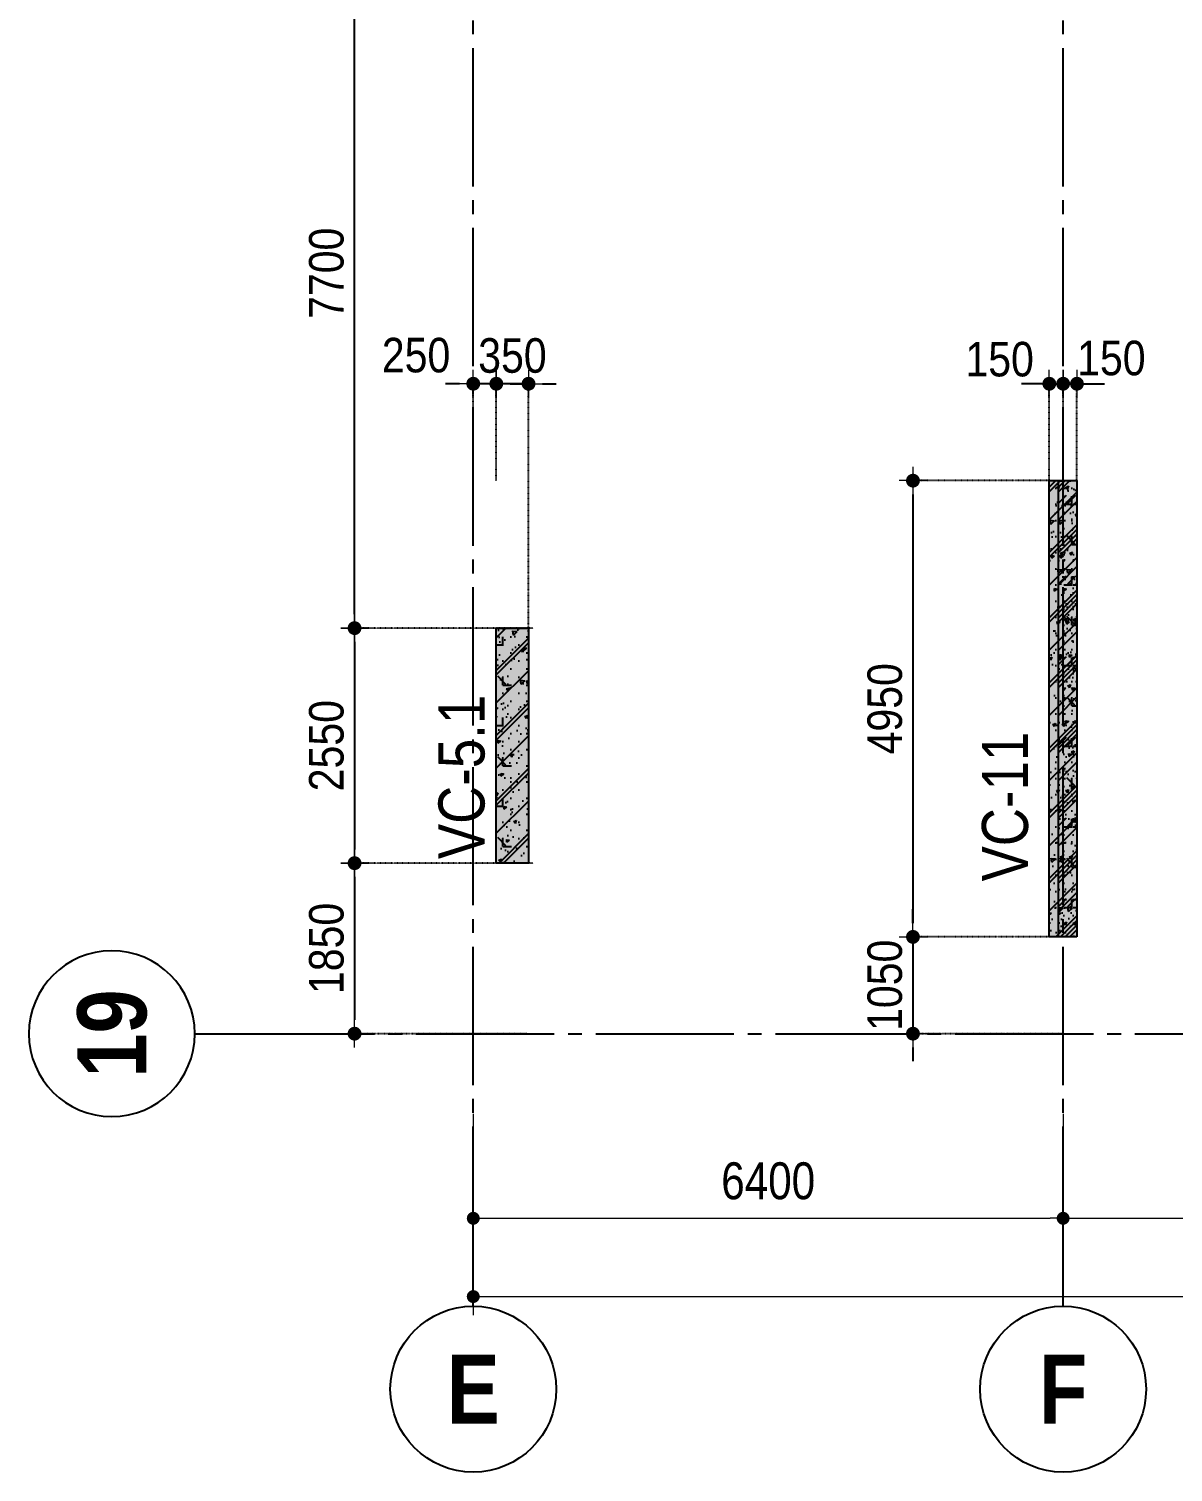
# Model space of a CAD drawing. Header units: millimetres. Extents: x -3973692 to -2843767, y 592734 to 838475.
# Drawn here: x -3115167 to -3102752, y 605224 to 620883 of the extents above; entities that cross this region are included whole.
import ezdxf
from ezdxf.enums import TextEntityAlignment as Align

# ---------------------------------------------------------------- set-up
doc = ezdxf.new("R2010")
doc.units = ezdxf.units.MM
doc.header["$MEASUREMENT"] = 0
doc.header["$PDMODE"] = 3
doc.header["$PDSIZE"] = -20
for name, pattern in [('CHG_XX_Luoi truc-Block C$0$MB_Luoi truc-150-TWC$0$Center101', [13, 10, -1, 1, -1]), ('DIVIDE2', [15.87499999999999, 6.349999999999998, -3.174999999999998, 0, -3.174999999999998, 0, -3.174999999999998]), ('HIDDEN5', [2.8375, 1.25, -1.5875])]:
    doc.linetypes.add(name, pattern=pattern)
doc.layers.get('0').update_dxf_attribs({"lineweight": 9})
doc.layers.get('Defpoints').update_dxf_attribs({"color": 10, "lineweight": 0})
for name, color, linetype, lineweight in [("'S_General_Dim_1", 1, 'Continuous', 18), ("'S_General_Divide_3 Intermediate", 3, 'DIVIDE2', 40), ('CHG_XX_Cot_Block C-T4-7$0$Dim 200', 1, 'Continuous', 5), ('CHG_XX_Luoi truc-Block C$0$Dim 200', 1, 'Continuous', 5), ('TEXT', 7, 'Continuous', 15)]:
    doc.layers.add(name, color=color, linetype=linetype, lineweight=lineweight)
for name, color, linetype in [('CHG_XX_Cot_Block C-T4-7$0$mb_cot tang 9-13 twc$0$Concrete Hatch', 218, 'Continuous'), ('CHG_XX_Cot_Block C-T4-7$0$mb_cot tang 9-13 twc$0$Concrete Line', 6, 'Continuous'), ('CHG_XX_Cot_Block C-T4-7$0$mb_cot tang 9-13 twc$0$Concrete Solid', 216, 'Continuous'), ('CHG_XX_Luoi truc-Block C$0$MB_Luoi truc-150-TWC$0$Grid', 34, 'Continuous'), ('CHG_XX_Luoi truc-Block C$0$MB_Luoi truc-150-TWC$0$Grid Line', 251, 'CHG_XX_Luoi truc-Block C$0$MB_Luoi truc-150-TWC$0$Center101')]:
    doc.layers.add(name, color=color, linetype=linetype)
doc.styles.add('arial', font='arial.ttf', dxfattribs={"width": 0.85})
doc.styles.add('CHG_XX_Luoi truc-Block C$0$MB_Luoi truc-150-TWC$0$Grid A-F$0$VNI-HelveCB', font='')
doc.styles.add('CHG_XX_Luoi truc-Block C$0$Star-HelCon', font='')
doc.styles.add('TTP-HelCon', font='')
doc.styles.get('CHG_XX_Luoi truc-Block C$0$MB_Luoi truc-150-TWC$0$Grid A-F$0$VNI-HelveCB').set_extended_font_data('VNI-Helve-Condense', bold=True)
doc.styles.get('CHG_XX_Luoi truc-Block C$0$Star-HelCon').set_extended_font_data('VNI-Helve-Condense')
doc.styles.get('TTP-HelCon').set_extended_font_data('VNI-Helve-Condense')
doc.dimstyles.new('150', dxfattribs={"dimscale": 150, "dimtxt": 2.5, "dimasz": 1, "dimexe": 0, "dimexo": 0, "dimgap": 0.75, "dimtad": 1, "dimdec": 0, "dimzin": 9, "dimdsep": 46, "dimtxsty": 'arial', "dimblk1": 'DIMDOT', "dimblk2": 'DIMDOT', "dimsah": 1, "dimcen": 2, "dimdle": 3, "dimclre": 8, "dimclrt": 2, "dimadec": 0, "dimazin": 0, "dimtfac": 1, "dimtdec": 0, "dimtix": 1, "dimtmove": 2, "dimatfit": 3, "dimldrblk": 'DIMPIJL', "dimfxl": 1, "dimtvp": 1.8, "dimtolj": 1, "dimtzin": 0, "dimarcsym": 0})
doc.dimstyles.new('CHG_XX_Luoi truc-Block C$0$Dim 200', dxfattribs={"dimscale": 200, "dimtxt": 2, "dimasz": 0.7, "dimexe": 1, "dimexo": 1, "dimgap": 1, "dimtad": 1, "dimdec": 0, "dimzin": 12, "dimdsep": 46, "dimtxsty": 'CHG_XX_Luoi truc-Block C$0$Star-HelCon', "dimblk": 'CHG_XX_Luoi truc-Block C$0$_Dot', "dimcen": 1, "dimclrd": 256, "dimclre": 256, "dimclrt": 3, "dimadec": 0, "dimazin": 0, "dimtfac": 1, "dimtdec": 0, "dimtix": 1, "dimtmove": 2, "dimatfit": 3, "dimldrblk": 'CHG_XX_Luoi truc-Block C$0$HTT Arrow 30', "dimfxl": 1, "dimtolj": 1, "dimtzin": 0, "dimarcsym": 0})

# ---------------------------------------------------------------- blocks, each defined once
blk = doc.blocks.new('*U3139')
at = {"layer": 'CHG_XX_Cot_Block C-T4-7$0$mb_cot tang 9-13 twc$0$Concrete Hatch'}
h = blk.add_hatch(dxfattribs=at)
h.set_pattern_fill('CONCRETE', color=256, scale=50, style=0, pattern_type=2)
h.set_pattern_definition([(45, (3400, 50.00000000002922), (-176.7766952966369, 176.7766952966369), []), (45, (3400, 100.0000000000292), (-353.5533905932737, 353.5533905932738), []), (49.99999999999999, (3400, 50.00000000002922), (358.6300913003767, -31.37606749129755), [37.5, -412.5]), (355, (3400, 50.00000000002922), (-69.3756668065, 376.0960668500059), [30, -330]), (100.4514, (3429.88584, 47.38533000002923), (289.2546908570108, 344.7197710304768), [31.870095, -350.571056]), (46.18420000000001, (3400, 150.0000000000292), (533.6205243128222, -82.75950716450905), [56.25, -618.75]), (96.6356, (3444.4683725, 143.1033465000292), (467.3313527743517, 487.0589354502209), [47.805144, -525.8565]), (351.1842, (3400, 150.0000000000292), (467.3309725668136, 487.0593004626623), [45, -495]), (21, (3450, 125.0000000000292), (298.4535260592309, -201.3094453326694), [37.5, -412.5]), (326.0000000000001, (3450, 125.0000000000292), (121.6576659607909, 362.5750225234265), [30, -330]), (71.4514, (3474.8711165, 108.2241970000292), (420.111314290745, 161.2652483549762), [31.870095, -350.571056]), (37.50000000000001, (3400, 50.00000000002922), (6.079927658645334, 166.4469269156558), [0, -326, 0, -335, 0, -331.25]), (7.499999999999999, (3400, 50.00000000002922), (131.5347687210743, 197.2058559411801), [0, -191, 0, -318.5, 0, -126.25]), (327.5, (3288.5, 50.00000000002922), (266.9112180862045, -11.2774358671899), [0, -125, 0, -390, 0, -517.5]), (317.5, (3238.5, 50.00000000002922), (291.5930846711931, 50.05249116615882), [0, -162.5, 0, -259, 0, -367.5]), (0, (3575, 225.0000000000292), (0, 875), [87.5, -787.5]), (0, (3837.5, 400.0000000000292), (0, 875), [87.5, -787.5]), (0, (3662.5, 750.0000000000292), (0, 875), [87.5, -350, 87.5, -350]), (90, (3575, 225.0000000000292), (-875, 5.35782974626967e-14), [87.5, -787.5]), (90, (3662.5, 750.0000000000292), (-875, 5.35782974626967e-14), [87.5, -787.5]), (90, (3925, 400.0000000000292), (-875, 5.35782974626967e-14), [87.5, -787.5]), (90, (4100, 662.5000000000292), (-875, 5.35782974626967e-14), [87.5, -787.5]), (135, (3662.5, 225.0000000000292), (-875.016357447105, 8.881784197001252e-14), [123.76, -1113.7]), (135, (3750, 750.0000000000292), (-875.016357447105, 8.881784197001252e-14), [123.76, -1113.7]), (45, (3837.5, 400.0000000000292), (8.881784197001252e-14, 875.016357447105), [123.76, -247.485, 123.76, -742.455]), (0, (3225, 50.00000000002922), (87.5, 87.5), [-175, 0])])
h.paths.add_polyline_path([(-750, 150.0000000000291), (-750, -49.99999999999989), (4200, -50), (4200, 150.0000000000291)])
at = {"layer": 'CHG_XX_Cot_Block C-T4-7$0$mb_cot tang 9-13 twc$0$Concrete Solid'}
blk.add_hatch(color=256, dxfattribs=at).paths.add_polyline_path([(-750, 150.0000000000291), (-750, -49.99999999999989), (4200, -50), (4200, 150.0000000000291)])
at = {"layer": 'CHG_XX_Cot_Block C-T4-7$0$mb_cot tang 9-13 twc$0$Concrete Line'}
blk.add_lwpolyline([(-750, 150.0000000000291), (-750, -49.99999999999989), (4200, -50), (4200, 150.0000000000291)], close=True, dxfattribs=at)
blk = doc.blocks.new('*U3128')
at = {"layer": 'CHG_XX_Cot_Block C-T4-7$0$mb_cot tang 9-13 twc$0$Concrete Hatch'}
h = blk.add_hatch(dxfattribs=at)
h.set_pattern_fill('CONCRETE', color=256, scale=50, style=0, pattern_type=2)
h.set_pattern_definition([(45, (1000, -99.99999999999989), (-176.7766952966369, 176.7766952966369), []), (45, (1000, -49.99999999999989), (-353.5533905932737, 353.5533905932738), []), (49.99999999999999, (1000, -99.99999999999989), (358.6300913003767, -31.37606749129755), [37.5, -412.5]), (355, (1000, -99.99999999999989), (-69.3756668065, 376.0960668500059), [30, -330]), (100.4514, (1029.88584, -102.6146699999999), (289.2546908570108, 344.7197710304768), [31.870095, -350.571056]), (46.18420000000001, (1000, 1.13686837721616e-13), (533.6205243128222, -82.75950716450905), [56.25, -618.75]), (96.6356, (1044.4683725, -6.8966534999999), (467.3313527743517, 487.0589354502209), [47.805144, -525.8565]), (351.1842, (1000, 1.13686837721616e-13), (467.3309725668136, 487.0593004626623), [45, -495]), (21, (1050, -24.99999999999989), (298.4535260592309, -201.3094453326694), [37.5, -412.5]), (326.0000000000001, (1050, -24.99999999999989), (121.6576659607909, 362.5750225234265), [30, -330]), (71.4514, (1074.8711165, -41.77580299999988), (420.111314290745, 161.2652483549762), [31.870095, -350.571056]), (37.50000000000001, (1000, -99.99999999999989), (6.079927658645334, 166.4469269156558), [0, -326, 0, -335, 0, -331.25]), (7.499999999999999, (1000, -99.99999999999989), (131.5347687210743, 197.2058559411801), [0, -191, 0, -318.5, 0, -126.25]), (327.5, (888.5, -99.99999999999989), (266.9112180862045, -11.2774358671899), [0, -125, 0, -390, 0, -517.5]), (317.5, (838.5, -99.99999999999989), (291.5930846711931, 50.05249116615882), [0, -162.5, 0, -259, 0, -367.5]), (0, (1175, 75.00000000000011), (0, 875), [87.5, -787.5]), (0, (1437.5, 250.0000000000001), (0, 875), [87.5, -787.5]), (0, (1262.5, 600.0000000000001), (0, 875), [87.5, -350, 87.5, -350]), (90, (1175, 75.00000000000011), (-875, 5.35782974626967e-14), [87.5, -787.5]), (90, (1262.5, 600.0000000000001), (-875, 5.35782974626967e-14), [87.5, -787.5]), (90, (1525, 250.0000000000001), (-875, 5.35782974626967e-14), [87.5, -787.5]), (90, (1700, 512.5000000000001), (-875, 5.35782974626967e-14), [87.5, -787.5]), (135, (1262.5, 75.00000000000011), (-875.016357447105, 8.881784197001252e-14), [123.76, -1113.7]), (135, (1350, 600.0000000000001), (-875.016357447105, 8.881784197001252e-14), [123.76, -1113.7]), (45, (1437.5, 250.0000000000001), (8.881784197001252e-14, 875.016357447105), [123.76, -247.485, 123.76, -742.455]), (0, (825, -99.99999999999989), (87.5, 87.5), [-175, 0])])
h.paths.add_polyline_path([(-750, 150), (-750, -199.9999999999999), (1800, -200), (1800, 150)])
at = {"layer": 'CHG_XX_Cot_Block C-T4-7$0$mb_cot tang 9-13 twc$0$Concrete Solid'}
blk.add_hatch(color=256, dxfattribs=at).paths.add_polyline_path([(-750, 150), (-750, -199.9999999999999), (1800, -200), (1800, 150)])
at = {"layer": 'CHG_XX_Cot_Block C-T4-7$0$mb_cot tang 9-13 twc$0$Concrete Line'}
blk.add_lwpolyline([(-750, 150), (-750, -199.9999999999999), (1800, -200), (1800, 150)], close=True, dxfattribs=at)
blk = doc.blocks.new('*U3146')
at = {"layer": 'CHG_XX_Cot_Block C-T4-7$0$mb_cot tang 9-13 twc$0$Concrete Hatch'}
h = blk.add_hatch(dxfattribs=at)
h.set_pattern_fill('CONCRETE', color=256, scale=50, style=0, pattern_type=2)
h.set_pattern_definition([(45, (3400, -49.99999999997075), (-176.7766952966369, 176.7766952966369), []), (45, (3400, 2.924593900388572e-11), (-353.5533905932737, 353.5533905932738), []), (49.99999999999999, (3400, -49.99999999997075), (358.6300913003767, -31.37606749129755), [37.5, -412.5]), (355, (3400, -49.99999999997075), (-69.3756668065, 376.0960668500059), [30, -330]), (100.4514, (3429.88584, -52.61466999997074), (289.2546908570108, 344.7197710304768), [31.870095, -350.571056]), (46.18420000000001, (3400, 50.00000000002925), (533.6205243128222, -82.75950716450905), [56.25, -618.75]), (96.6356, (3444.4683725, 43.10334650002923), (467.3313527743517, 487.0589354502209), [47.805144, -525.8565]), (351.1842, (3400, 50.00000000002925), (467.3309725668136, 487.0593004626623), [45, -495]), (21, (3450, 25.00000000002925), (298.4535260592309, -201.3094453326694), [37.5, -412.5]), (326.0000000000001, (3450, 25.00000000002925), (121.6576659607909, 362.5750225234265), [30, -330]), (71.4514, (3474.8711165, 8.22419700002925), (420.111314290745, 161.2652483549762), [31.870095, -350.571056]), (37.50000000000001, (3400, -49.99999999997075), (6.079927658645334, 166.4469269156558), [0, -326, 0, -335, 0, -331.25]), (7.499999999999999, (3400, -49.99999999997075), (131.5347687210743, 197.2058559411801), [0, -191, 0, -318.5, 0, -126.25]), (327.5, (3288.5, -49.99999999997075), (266.9112180862045, -11.2774358671899), [0, -125, 0, -390, 0, -517.5]), (317.5, (3238.5, -49.99999999997075), (291.5930846711931, 50.05249116615882), [0, -162.5, 0, -259, 0, -367.5]), (0, (3575, 125.0000000000292), (0, 875), [87.5, -787.5]), (0, (3837.5, 300.0000000000292), (0, 875), [87.5, -787.5]), (0, (3662.5, 650.0000000000292), (0, 875), [87.5, -350, 87.5, -350]), (90, (3575, 125.0000000000292), (-875, 5.35782974626967e-14), [87.5, -787.5]), (90, (3662.5, 650.0000000000292), (-875, 5.35782974626967e-14), [87.5, -787.5]), (90, (3925, 300.0000000000292), (-875, 5.35782974626967e-14), [87.5, -787.5]), (90, (4100, 562.5000000000292), (-875, 5.35782974626967e-14), [87.5, -787.5]), (135, (3662.5, 125.0000000000292), (-875.016357447105, 8.881784197001252e-14), [123.76, -1113.7]), (135, (3750, 650.0000000000292), (-875.016357447105, 8.881784197001252e-14), [123.76, -1113.7]), (45, (3837.5, 300.0000000000292), (8.881784197001252e-14, 875.016357447105), [123.76, -247.485, 123.76, -742.455]), (0, (3225, -49.99999999997075), (87.5, 87.5), [-175, 0])])
h.paths.add_polyline_path([(-750, 150.0000000000291), (-750, -149.9999999999999), (4200, -150), (4200, 150.0000000000291)])
at = {"layer": 'CHG_XX_Cot_Block C-T4-7$0$mb_cot tang 9-13 twc$0$Concrete Solid'}
blk.add_hatch(color=256, dxfattribs=at).paths.add_polyline_path([(-750, 150.0000000000291), (-750, -149.9999999999999), (4200, -150), (4200, 150.0000000000291)])
at = {"layer": 'CHG_XX_Cot_Block C-T4-7$0$mb_cot tang 9-13 twc$0$Concrete Line'}
blk.add_lwpolyline([(-750, 150.0000000000291), (-750, -149.9999999999999), (4200, -150), (4200, 150.0000000000291)], close=True, dxfattribs=at)
blk = doc.blocks.new('CHG_XX_Luoi truc-Block C$0$_Dot')
at = {"color": 0, "linetype": 'ByBlock', "lineweight": -2}
blk.add_line((-0.5, 0), (-1, 0), dxfattribs=at)
at = {"color": 0, "linetype": 'ByBlock', "const_width": 0.5}
blk.add_lwpolyline([(-0.25, 0, 1), (0.25, 0, 1)], format="xyb", close=True, dxfattribs=at)
blk = doc.blocks.new('*D3095')
at = {"layer": 'CHG_XX_Luoi truc-Block C$0$Dim 200', "lineweight": -2, "transparency": 16777216}
for p, q in [((8004543.477890482, 947525.1796285019), (8004543.477890482, 946190.6556150534)), ((8010943.477890482, 947525.1796285019), (8010943.477890482, 946190.6556150534)), ((8004683.477890482, 946390.6556150534), (8010803.477890482, 946390.6556150534))]:
    blk.add_line(p, q, dxfattribs=at)
at = {"layer": 'Defpoints', "color": 0, "transparency": 16777216}
for p in [(8004543.477890482, 947725.1796285019), (8010943.477890482, 947725.1796285019), (8010943.477890482, 946390.6556150534)]:
    blk.add_point(p, dxfattribs=at)
at = {"layer": 'CHG_XX_Luoi truc-Block C$0$Dim 200', "lineweight": -2, "transparency": 16777216, "xscale": 140, "yscale": 140, "zscale": 140, "rotation": 180}
blk.add_blockref('CHG_XX_Luoi truc-Block C$0$_Dot', (8004543.477890482, 946390.6556150534), dxfattribs=at)
at = {"layer": 'CHG_XX_Luoi truc-Block C$0$Dim 200', "lineweight": -2, "transparency": 16777216, "xscale": 140, "yscale": 140, "zscale": 140}
blk.add_blockref('CHG_XX_Luoi truc-Block C$0$_Dot', (8010943.477890482, 946390.6556150534), dxfattribs=at)
at = {"layer": 'CHG_XX_Luoi truc-Block C$0$Dim 200', "color": 3, "transparency": 16777216, "insert": (8007743.477890482, 946794.9222817201), "char_height": 400, "attachment_point": 5, "style": 'CHG_XX_Luoi truc-Block C$0$Star-HelCon'}
blk.add_mtext('\\A1;6400', dxfattribs=at)
blk = doc.blocks.new('CHG_XX_Luoi truc-Block C$0$HTT Arrow 30')
blk.add_hatch(color=256).paths.add_polyline_path([(-2.5, 0.3750000000000002), (-2.5, -0.3749999999999998), (0, 0)])
at = {"color": 0, "linetype": 'ByBlock', "lineweight": -2}
for p, q in [((0, 0), (-2.5, 0.3750000000000002)), ((-2.5, -0.3749999999999998), (-2.5, 0.3750000000000002)), ((0, 0), (-2.5, -0.3749999999999998))]:
    blk.add_line(p, q, dxfattribs=at)
blk = doc.blocks.new('*D3096')
at = {"layer": 'CHG_XX_Luoi truc-Block C$0$Dim 200', "lineweight": -2, "transparency": 16777216}
for p, q in [((8010943.477890482, 947525.1796285019), (8010943.477890482, 946190.6556150534)), ((8021043.477890482, 946864.7699645001), (8021043.477890482, 946190.6556150534)), ((8011083.477890482, 946390.6556150534), (8020903.477890482, 946390.6556150534))]:
    blk.add_line(p, q, dxfattribs=at)
at = {"layer": 'Defpoints', "color": 0, "transparency": 16777216}
for p in [(8010943.477890482, 947725.1796285019), (8021043.477890482, 947064.7699645001), (8021043.477890482, 946390.6556150534)]:
    blk.add_point(p, dxfattribs=at)
at = {"layer": 'CHG_XX_Luoi truc-Block C$0$Dim 200', "lineweight": -2, "transparency": 16777216, "xscale": 140, "yscale": 140, "zscale": 140, "rotation": 180}
blk.add_blockref('CHG_XX_Luoi truc-Block C$0$_Dot', (8010943.477890482, 946390.6556150534), dxfattribs=at)
at = {"layer": 'CHG_XX_Luoi truc-Block C$0$Dim 200', "lineweight": -2, "transparency": 16777216, "xscale": 140, "yscale": 140, "zscale": 140}
blk.add_blockref('CHG_XX_Luoi truc-Block C$0$_Dot', (8021043.477890482, 946390.6556150534), dxfattribs=at)
at = {"layer": 'CHG_XX_Luoi truc-Block C$0$Dim 200', "color": 3, "transparency": 16777216, "insert": (8015993.477890482, 946794.9222817201), "char_height": 400, "attachment_point": 5, "style": 'CHG_XX_Luoi truc-Block C$0$Star-HelCon'}
blk.add_mtext('\\A1;10100', dxfattribs=at)
blk = doc.blocks.new('*D3088')
at = {"layer": 'CHG_XX_Luoi truc-Block C$0$Dim 200', "lineweight": -2, "transparency": 16777216}
for p, q in [((8004543.477890482, 946333.558255064), (8004543.477890482, 945341.5305873553)), ((8065943.477890601, 946333.558255064), (8065943.477890601, 945341.5305873553)), ((8004683.477890482, 945541.5305873553), (8065803.477890601, 945541.5305873553))]:
    blk.add_line(p, q, dxfattribs=at)
at = {"layer": 'Defpoints', "color": 0, "transparency": 16777216}
for p in [(8004543.477890482, 946533.558255064), (8065943.477890601, 946533.558255064), (8065943.477890601, 945541.5305873553)]:
    blk.add_point(p, dxfattribs=at)
at = {"layer": 'CHG_XX_Luoi truc-Block C$0$Dim 200', "lineweight": -2, "transparency": 16777216, "xscale": 140, "yscale": 140, "zscale": 140, "rotation": 180}
blk.add_blockref('CHG_XX_Luoi truc-Block C$0$_Dot', (8004543.477890482, 945541.5305873553), dxfattribs=at)
at = {"layer": 'CHG_XX_Luoi truc-Block C$0$Dim 200', "lineweight": -2, "transparency": 16777216, "xscale": 140, "yscale": 140, "zscale": 140}
blk.add_blockref('CHG_XX_Luoi truc-Block C$0$_Dot', (8065943.477890601, 945541.5305873553), dxfattribs=at)
at = {"layer": 'CHG_XX_Luoi truc-Block C$0$Dim 200', "color": 3, "transparency": 16777216, "insert": (8035243.477890542, 945945.797254022), "char_height": 400, "attachment_point": 5, "style": 'CHG_XX_Luoi truc-Block C$0$Star-HelCon'}
blk.add_mtext('\\A1;61400', dxfattribs=at)
blk = doc.blocks.new('*U3101')
at = {"layer": 'CHG_XX_Luoi truc-Block C$0$MB_Luoi truc-150-TWC$0$Grid', "lineweight": -2}
blk.add_line((0, -3), (0, 0), dxfattribs=at)
blk.add_circle((0, -9), 6, dxfattribs=at)
at = {"layer": 'CHG_XX_Luoi truc-Block C$0$MB_Luoi truc-150-TWC$0$Grid Line'}
blk.add_line((0, 0), (0, 446), dxfattribs=at)
at = {"layer": 'CHG_XX_Luoi truc-Block C$0$MB_Luoi truc-150-TWC$0$Grid', "lineweight": -2, "style": 'CHG_XX_Luoi truc-Block C$0$MB_Luoi truc-150-TWC$0$Grid A-F$0$VNI-HelveCB'}
for tag, p in [('GRIDSUB', (0, 455)), ('GRID', (0, -9))]:
    blk.add_attdef(tag, text='', height=5, dxfattribs=at).set_placement(p, align=Align.MIDDLE)
blk = doc.blocks.new('*U3103')
at = {"layer": 'CHG_XX_Luoi truc-Block C$0$MB_Luoi truc-150-TWC$0$Grid', "lineweight": -2}
blk.add_line((0, -3), (0, 0), dxfattribs=at)
blk.add_circle((0, -9), 6, dxfattribs=at)
at = {"layer": 'CHG_XX_Luoi truc-Block C$0$MB_Luoi truc-150-TWC$0$Grid Line'}
blk.add_line((0, 0), (0, 360), dxfattribs=at)
at = {"layer": 'CHG_XX_Luoi truc-Block C$0$MB_Luoi truc-150-TWC$0$Grid', "lineweight": -2, "style": 'CHG_XX_Luoi truc-Block C$0$MB_Luoi truc-150-TWC$0$Grid A-F$0$VNI-HelveCB'}
for tag, p in [('GRIDSUB', (0, 369)), ('GRID', (0, -9))]:
    blk.add_attdef(tag, text='', height=5, dxfattribs=at).set_placement(p, align=Align.MIDDLE)
blk = doc.blocks.new('DIMDOT')
for p, q in [((1, 0), (-1, 0)), ((0, -1), (0, 1))]:
    blk.add_line(p, q)
at = {"const_width": 0.5}
blk.add_lwpolyline([(-0.25, 0, 1), (0.25, 0, 1)], format="xyb", close=True, dxfattribs=at)
blk = doc.blocks.new('*D1791')
at = {"layer": "'S_General_Dim_1", "color": 8, "linetype": 'HIDDEN5', "lineweight": -2, "transparency": 16777216}
for p, q in [((-3109695.198556937, 614381.0114495863), (-3111633.238177926, 614381.0114495863)), ((-3109695.198556937, 611831.0114495863), (-3111633.238177926, 611831.0114495863))]:
    blk.add_line(p, q, dxfattribs=at)
at = {"layer": "'S_General_Dim_1", "color": 0, "lineweight": -2, "transparency": 16777216}
blk.add_line((-3111633.238177926, 614231.0114495863), (-3111633.238177926, 611981.0114495863), dxfattribs=at)
at = {"layer": 'Defpoints', "color": 0, "transparency": 16777216}
for p in [(-3109695.198556937, 614381.0114495863), (-3111633.238177926, 611831.0114495863), (-3109695.198556937, 611831.0114495863)]:
    blk.add_point(p, dxfattribs=at)
at = {"layer": "'S_General_Dim_1", "color": 0, "lineweight": -2, "transparency": 16777216, "xscale": 150, "yscale": 150, "zscale": 150}
for p, rotation in [((-3111633.238177926, 614381.0114495863), 90), ((-3111633.238177926, 611831.0114495863), 270)]:
    blk.add_blockref('DIMDOT', p, dxfattribs=dict(at, rotation=rotation))
at = {"layer": "'S_General_Dim_1", "color": 2, "transparency": 16777216, "insert": (-3111937.203048321, 613106.0114495871), "char_height": 375, "attachment_point": 5, "rotation": 90, "style": 'arial'}
blk.add_mtext('\\A1;2550', dxfattribs=at)
blk = doc.blocks.new('DIMPIJL')
at = {"linetype": 'ByBlock'}
blk.add_solid([(-2.5, 0.4166666666666686), (-2.5, -0.4166666666666686), (0, 0)], dxfattribs=at)
blk = doc.blocks.new('*D1792')
at = {"layer": "'S_General_Dim_1", "color": 8, "linetype": 'HIDDEN5', "lineweight": -2, "transparency": 16777216}
for p, q in [((-3109695.198556937, 611831.0114495863), (-3111633.238177928, 611831.0114495863)), ((-3109756.832231429, 609981.0114495864), (-3111633.238177928, 609981.0114495864))]:
    blk.add_line(p, q, dxfattribs=at)
at = {"layer": "'S_General_Dim_1", "color": 0, "lineweight": -2, "transparency": 16777216}
blk.add_line((-3111633.238177928, 611681.0114495863), (-3111633.238177928, 610131.0114495864), dxfattribs=at)
at = {"layer": 'Defpoints', "color": 0, "transparency": 16777216}
for p in [(-3109695.198556937, 611831.0114495863), (-3111633.238177928, 609981.0114495864), (-3109756.832231429, 609981.0114495864)]:
    blk.add_point(p, dxfattribs=at)
at = {"layer": "'S_General_Dim_1", "color": 0, "lineweight": -2, "transparency": 16777216, "xscale": 150, "yscale": 150, "zscale": 150}
for p, rotation in [((-3111633.238177928, 611831.0114495863), 90), ((-3111633.238177928, 609981.0114495864), 270)]:
    blk.add_blockref('DIMDOT', p, dxfattribs=dict(at, rotation=rotation))
at = {"layer": "'S_General_Dim_1", "color": 2, "transparency": 16777216, "insert": (-3111937.203048323, 610906.0114495871), "char_height": 375, "attachment_point": 5, "rotation": 90, "style": 'arial'}
blk.add_mtext('\\A1;1850', dxfattribs=at)
blk = doc.blocks.new('*D1793')
at = {"layer": "'S_General_Dim_1", "color": 8, "linetype": 'HIDDEN5', "lineweight": -2, "transparency": 16777216}
for p, q in [((-3104095.198556937, 615981.0114495865), (-3105574.482325157, 615981.0114495865)), ((-3104095.198556937, 611031.0114498462), (-3105574.482325157, 611031.0114498462))]:
    blk.add_line(p, q, dxfattribs=at)
at = {"layer": "'S_General_Dim_1", "color": 0, "lineweight": -2, "transparency": 16777216}
blk.add_line((-3105574.482325157, 615831.0114495865), (-3105574.482325157, 611181.0114498462), dxfattribs=at)
at = {"layer": 'Defpoints', "color": 0, "transparency": 16777216}
for p in [(-3104095.198556937, 615981.0114495865), (-3105574.482325157, 611031.0114498462), (-3104095.198556937, 611031.0114498462)]:
    blk.add_point(p, dxfattribs=at)
at = {"layer": "'S_General_Dim_1", "color": 0, "lineweight": -2, "transparency": 16777216, "xscale": 150, "yscale": 150, "zscale": 150}
for p, rotation in [((-3105574.482325157, 615981.0114495865), 90), ((-3105574.482325157, 611031.0114498462), 270)]:
    blk.add_blockref('DIMDOT', p, dxfattribs=dict(at, rotation=rotation))
at = {"layer": "'S_General_Dim_1", "color": 2, "transparency": 16777216, "insert": (-3105878.447195552, 613506.0114497172), "char_height": 375, "attachment_point": 5, "rotation": 90, "style": 'arial'}
blk.add_mtext('\\A1;4950', dxfattribs=at)
blk = doc.blocks.new('*D1794')
at = {"layer": "'S_General_Dim_1", "color": 0, "lineweight": -2, "transparency": 16777216}
for p, q in [((-3105574.482325159, 611181.0114498462), (-3105574.482325159, 611331.0114498462)), ((-3105574.482325159, 611031.0114498462), (-3105574.482325159, 609981.0114495864)), ((-3105574.482325159, 609831.0114495864), (-3105574.482325159, 609681.0114495864))]:
    blk.add_line(p, q, dxfattribs=at)
at = {"layer": "'S_General_Dim_1", "color": 8, "linetype": 'HIDDEN5', "lineweight": -2, "transparency": 16777216}
for p, q in [((-3104095.198556937, 611031.0114498462), (-3105574.482325159, 611031.0114498462)), ((-3103945.198556937, 609981.0114495864), (-3105574.482325159, 609981.0114495864))]:
    blk.add_line(p, q, dxfattribs=at)
at = {"layer": 'Defpoints', "color": 0, "transparency": 16777216}
for p in [(-3104095.198556937, 611031.0114498462), (-3105574.482325159, 609981.0114495864), (-3103945.198556937, 609981.0114495864)]:
    blk.add_point(p, dxfattribs=at)
at = {"layer": "'S_General_Dim_1", "color": 0, "lineweight": -2, "transparency": 16777216, "xscale": 150, "yscale": 150, "zscale": 150}
for p, rotation in [((-3105574.482325159, 611031.0114498462), 270), ((-3105574.482325159, 609981.0114495864), 90)]:
    blk.add_blockref('DIMDOT', p, dxfattribs=dict(at, rotation=rotation))
at = {"layer": "'S_General_Dim_1", "color": 2, "transparency": 16777216, "insert": (-3105878.447195554, 610506.0114497171), "char_height": 375, "attachment_point": 5, "rotation": 90, "style": 'arial'}
blk.add_mtext('\\A1;1050', dxfattribs=at)
blk = doc.blocks.new('*D1795')
at = {"layer": "'S_General_Dim_1", "color": 8, "linetype": 'HIDDEN5', "lineweight": -2, "transparency": 16777216}
for p, q in [((-3110095.198556937, 622081.0114495859), (-3111633.238177929, 622081.0114495859)), ((-3109695.198556937, 614381.0114495863), (-3111633.238177929, 614381.0114495863))]:
    blk.add_line(p, q, dxfattribs=at)
at = {"layer": "'S_General_Dim_1", "color": 0, "lineweight": -2, "transparency": 16777216}
blk.add_line((-3111633.238177929, 614531.0114495863), (-3111633.238177929, 621931.0114495859), dxfattribs=at)
at = {"layer": 'Defpoints', "color": 0, "transparency": 16777216}
for p in [(-3111633.238177929, 622081.0114495859), (-3110095.198556937, 622081.0114495859), (-3109695.198556937, 614381.0114495863)]:
    blk.add_point(p, dxfattribs=at)
at = {"layer": "'S_General_Dim_1", "color": 0, "lineweight": -2, "transparency": 16777216, "xscale": 150, "yscale": 150, "zscale": 150}
for p, rotation in [((-3111633.238177929, 622081.0114495859), 90), ((-3111633.238177929, 614381.0114495863), 270)]:
    blk.add_blockref('DIMDOT', p, dxfattribs=dict(at, rotation=rotation))
at = {"layer": "'S_General_Dim_1", "color": 2, "transparency": 16777216, "insert": (-3111937.203048324, 618231.0114495868), "char_height": 375, "attachment_point": 5, "rotation": 90, "style": 'arial'}
blk.add_mtext('\\A1;7700', dxfattribs=at)
blk = doc.blocks.new('*D1806')
at = {"layer": "'S_General_Dim_1", "color": 0, "lineweight": -2, "transparency": 16777216}
for p, q in [((-3104245.198556936, 617032.6218176354), (-3104395.198556936, 617032.6218176354)), ((-3104095.198556936, 617032.6218176354), (-3103945.198556936, 617032.6218176354)), ((-3103795.198556936, 617032.6218176354), (-3103645.198556936, 617032.6218176354))]:
    blk.add_line(p, q, dxfattribs=at)
at = {"layer": "'S_General_Dim_1", "color": 8, "linetype": 'HIDDEN5', "lineweight": -2, "transparency": 16777216}
for p, q in [((-3104095.198556936, 615981.0114495863), (-3104095.198556936, 617032.6218176354)), ((-3103945.198556936, 615981.0114495863), (-3103945.198556936, 617032.6218176354))]:
    blk.add_line(p, q, dxfattribs=at)
at = {"layer": 'Defpoints', "color": 0, "transparency": 16777216}
for p in [(-3103945.198556936, 617032.6218176354), (-3104095.198556936, 615981.0114495863), (-3103945.198556936, 615981.0114495863)]:
    blk.add_point(p, dxfattribs=at)
at = {"layer": "'S_General_Dim_1", "color": 0, "lineweight": -2, "transparency": 16777216, "xscale": 150, "yscale": 150, "zscale": 150}
blk.add_blockref('DIMDOT', (-3104095.198556936, 617032.6218176354), dxfattribs=at)
at = {"layer": "'S_General_Dim_1", "color": 0, "lineweight": -2, "transparency": 16777216, "xscale": 150, "yscale": 150, "zscale": 150, "rotation": 180}
blk.add_blockref('DIMDOT', (-3103945.198556936, 617032.6218176354), dxfattribs=at)
at = {"layer": "'S_General_Dim_1", "color": 2, "transparency": 16777216, "insert": (-3104634.089861281, 617297.0101726345), "char_height": 375, "attachment_point": 5, "style": 'arial'}
blk.add_mtext('\\A1;150', dxfattribs=at)
blk = doc.blocks.new('*D1807')
at = {"layer": "'S_General_Dim_1", "color": 0, "lineweight": -2, "transparency": 16777216}
for p, q in [((-3104095.198556936, 617032.6218176354), (-3104245.198556936, 617032.6218176354)), ((-3103945.198556936, 617032.6218176354), (-3103795.198562474, 617032.6218176354)), ((-3103645.198562474, 617032.6218176354), (-3103495.198562474, 617032.6218176354))]:
    blk.add_line(p, q, dxfattribs=at)
at = {"layer": "'S_General_Dim_1", "color": 8, "linetype": 'HIDDEN5', "lineweight": -2, "transparency": 16777216}
for p, q in [((-3103945.198556936, 615981.0114495863), (-3103945.198556936, 617032.6218176354)), ((-3103795.198562474, 615983.9449494564), (-3103795.198562474, 617032.6218176354))]:
    blk.add_line(p, q, dxfattribs=at)
at = {"layer": 'Defpoints', "color": 0, "transparency": 16777216}
for p in [(-3103795.198562474, 617032.6218176354), (-3103945.198556936, 615981.0114495863), (-3103795.198562474, 615983.9449494564)]:
    blk.add_point(p, dxfattribs=at)
at = {"layer": "'S_General_Dim_1", "color": 0, "lineweight": -2, "transparency": 16777216, "xscale": 150, "yscale": 150, "zscale": 150}
blk.add_blockref('DIMDOT', (-3103945.198556936, 617032.6218176354), dxfattribs=at)
at = {"layer": "'S_General_Dim_1", "color": 0, "lineweight": -2, "transparency": 16777216, "xscale": 150, "yscale": 150, "zscale": 150, "rotation": 180}
blk.add_blockref('DIMDOT', (-3103795.198562474, 617032.6218176354), dxfattribs=at)
at = {"layer": "'S_General_Dim_1", "color": 2, "transparency": 16777216, "insert": (-3103421.864952262, 617309.2878726111), "char_height": 375, "attachment_point": 5, "style": 'arial'}
blk.add_mtext('\\A1;150', dxfattribs=at)
blk = doc.blocks.new('*D1847')
at = {"layer": "'S_General_Dim_1", "color": 0, "lineweight": -2, "transparency": 16777216}
for p, q in [((-3110245.198556936, 617032.6218176357), (-3110395.198556936, 617032.6218176357)), ((-3109745.198556683, 617032.6218176357), (-3110095.198556936, 617032.6218176357)), ((-3109595.198556683, 617032.6218176357), (-3109445.198556683, 617032.6218176357))]:
    blk.add_line(p, q, dxfattribs=at)
at = {"layer": "'S_General_Dim_1", "color": 8, "linetype": 'HIDDEN5', "lineweight": -2, "transparency": 16777216}
for p, q in [((-3110095.198556936, 615981.0114495865), (-3110095.198556936, 617032.6218176357)), ((-3109745.198556683, 614381.0114495863), (-3109745.198556683, 617032.6218176357))]:
    blk.add_line(p, q, dxfattribs=at)
at = {"layer": 'Defpoints', "color": 0, "transparency": 16777216}
for p in [(-3110095.198556936, 617032.6218176357), (-3110095.198556936, 615981.0114495865), (-3109745.198556683, 614381.0114495863)]:
    blk.add_point(p, dxfattribs=at)
at = {"layer": "'S_General_Dim_1", "color": 0, "lineweight": -2, "transparency": 16777216, "xscale": 150, "yscale": 150, "zscale": 150}
blk.add_blockref('DIMDOT', (-3110095.198556936, 617032.6218176357), dxfattribs=at)
at = {"layer": "'S_General_Dim_1", "color": 0, "lineweight": -2, "transparency": 16777216, "xscale": 150, "yscale": 150, "zscale": 150, "rotation": 180}
blk.add_blockref('DIMDOT', (-3109745.198556683, 617032.6218176357), dxfattribs=at)
at = {"layer": "'S_General_Dim_1", "color": 2, "transparency": 16777216, "insert": (-3109920.19855681, 617336.7145870763), "char_height": 375, "attachment_point": 5, "style": 'arial'}
blk.add_mtext('\\A1;350', dxfattribs=at)
blk = doc.blocks.new('*D1848')
at = {"layer": "'S_General_Dim_1", "color": 0, "lineweight": -2, "transparency": 16777216}
for p, q in [((-3110495.198556936, 617032.6218176357), (-3110645.198556936, 617032.6218176357)), ((-3110095.198556936, 617032.6218176357), (-3110345.198556936, 617032.6218176357)), ((-3109945.198556936, 617032.6218176357), (-3109795.198556936, 617032.6218176357))]:
    blk.add_line(p, q, dxfattribs=at)
at = {"layer": "'S_General_Dim_1", "color": 8, "linetype": 'HIDDEN5', "lineweight": -2, "transparency": 16777216}
for p, q in [((-3110345.198556936, 615981.0114495865), (-3110345.198556936, 617032.6218176357)), ((-3110095.198556936, 615981.0114495865), (-3110095.198556936, 617032.6218176357))]:
    blk.add_line(p, q, dxfattribs=at)
at = {"layer": 'Defpoints', "color": 0, "transparency": 16777216}
for p in [(-3110345.198556936, 617032.6218176357), (-3110345.198556936, 615981.0114495865), (-3110095.198556936, 615981.0114495865)]:
    blk.add_point(p, dxfattribs=at)
at = {"layer": "'S_General_Dim_1", "color": 0, "lineweight": -2, "transparency": 16777216, "xscale": 150, "yscale": 150, "zscale": 150}
blk.add_blockref('DIMDOT', (-3110345.198556936, 617032.6218176357), dxfattribs=at)
at = {"layer": "'S_General_Dim_1", "color": 0, "lineweight": -2, "transparency": 16777216, "xscale": 150, "yscale": 150, "zscale": 150, "rotation": 180}
blk.add_blockref('DIMDOT', (-3110095.198556936, 617032.6218176357), dxfattribs=at)
at = {"layer": "'S_General_Dim_1", "color": 2, "transparency": 16777216, "insert": (-3110965.843307376, 617340.7241986031), "char_height": 375, "attachment_point": 5, "style": 'arial'}
blk.add_mtext('\\A1;250', dxfattribs=at)
blk = doc.blocks.new('c')
at = {"layer": 'TEXT', "color": 3, "style": 'TTP-HelCon'}
for s, p in [('VC-5.1', (-61277.74088329123, 1894.662747616647)), ('VC-11', (-55381.24052002328, 1652.265396628296))]:
    blk.add_text(s, height=500, rotation=90, dxfattribs=at).set_placement(p)
blk = doc.blocks.new('CHG_XX_Luoi truc-Block C')
at = {"layer": 'CHG_XX_Luoi truc-Block C$0$MB_Luoi truc-150-TWC$0$Grid'}
ref = blk.add_blockref('*U3103', (8004543.477890482, 945886.7127233499), dxfattribs=dict(at, xscale=150, yscale=150, zscale=150))
ref.add_attrib('GRID', 'E', dxfattribs={"lineweight": -2, "height": 750, "style": 'CHG_XX_Luoi truc-Block C$0$MB_Luoi truc-150-TWC$0$Grid A-F$0$VNI-HelveCB'}).set_placement((8004543.477890482, 944536.7127233499), align=Align.MIDDLE)
ref = blk.add_blockref('*U3103', (8010943.477890482, 945886.7127233499), dxfattribs=dict(at, xscale=150, yscale=150, zscale=150))
ref.add_attrib('GRID', 'F', dxfattribs={"lineweight": -2, "height": 750, "style": 'CHG_XX_Luoi truc-Block C$0$MB_Luoi truc-150-TWC$0$Grid A-F$0$VNI-HelveCB'}).set_placement((8010943.477890482, 944536.7127233499), align=Align.MIDDLE)
ref = blk.add_blockref('*U3101', (8001971.747213705, 948393.81453865), dxfattribs=dict(at, xscale=-150, yscale=150, zscale=150, rotation=270))
ref.add_attrib('GRID', '19', dxfattribs={"lineweight": -2, "height": 750, "rotation": 90, "style": 'CHG_XX_Luoi truc-Block C$0$MB_Luoi truc-150-TWC$0$Grid A-F$0$VNI-HelveCB'}).set_placement((8000621.747213705, 948395.81453865), align=Align.MIDDLE)
at = {"layer": 'CHG_XX_Luoi truc-Block C$0$Dim 200'}
for base, p1, p2, picture, middle in [((8010943.477890482, 946390.6556150534), (8004543.477890482, 947725.1796285019), (8010943.477890482, 947725.1796285019), '*D3095', (8007743.477890482, 946794.9222817201)), ((8021043.477890482, 946390.6556150534), (8010943.477890482, 947725.1796285019), (8021043.477890482, 947064.7699645001), '*D3096', (8015993.477890482, 946794.9222817201)), ((8065943.477890601, 945541.5305873553), (8004543.477890482, 946533.558255064), (8065943.477890601, 946533.558255064), '*D3088', (8035243.477890542, 945945.797254022))]:
    dim = blk.add_linear_dim(base=base, p1=p1, p2=p2, dimstyle='CHG_XX_Luoi truc-Block C$0$Dim 200', dxfattribs=at)
    dim.commit()
    dim.dimension.update_dxf_attribs({"geometry": picture, "text_midpoint": middle})
blk = doc.blocks.new('CHG_XX_Cot_Block C-T4-7')
at = {"layer": 'CHG_XX_Cot_Block C-T4-7$0$Dim 200'}
blk.add_blockref('CHG_XX_Luoi truc-Block C', (0, 0), dxfattribs=at)
at = {"layer": 'CHG_XX_Cot_Block C-T4-7$0$mb_cot tang 9-13 twc$0$Concrete Line', "xscale": -1, "rotation": 270}
for name, p in [('*U3146', (8010943.477889167, 950193.8145386504)), ('*U3139', (8010943.477890482, 950193.81453865)), ('*U3128', (8004993.477890735, 950993.8145386507))]:
    blk.add_blockref(name, p, dxfattribs=at)

msp = doc.modelspace()

# ---------------------------------------------------------------- block references
at = {"layer": "'S_General_Divide_3 Intermediate"}
msp.add_blockref('CHG_XX_Cot_Block C-T4-7', (-11114888.67644742, -338412.8030890638), dxfattribs=at)
at = {"layer": 'TEXT'}
msp.add_blockref('c', (-3048945.198556816, 609981.0114495861), dxfattribs=at)

# ---------------------------------------------------------------- dimensions: what is measured, and where the dimension line sits
at = {"layer": "'S_General_Dim_1"}
for base, p1, p2, picture, middle in [((-3111633.238177929, 622081.0114495859), (-3109695.198556936, 614381.011449586), (-3110095.198556936, 622081.0114495857), '*D1795', (-3111937.203048324, 618231.0114495868)), ((-3105574.482325157, 611031.0114498462), (-3104095.198556936, 615981.0114495863), (-3104095.198556936, 611031.011449846), '*D1793', (-3105878.447195552, 613506.0114497172)), ((-3111633.238177926, 611831.0114495863), (-3109695.198556936, 614381.011449586), (-3109695.198556936, 611831.011449586), '*D1791', (-3111937.203048321, 613106.0114495871)), ((-3111633.238177928, 609981.0114495864), (-3109695.198556936, 611831.011449586), (-3109756.832231428, 609981.0114495861), '*D1792', (-3111937.203048323, 610906.0114495871)), ((-3105574.482325159, 609981.0114495864), (-3104095.198556936, 611031.011449846), (-3103945.198556936, 609981.0114495861), '*D1794', (-3105878.447195554, 610506.0114497171))]:
    dim = msp.add_linear_dim(base=base, p1=p1, p2=p2, angle=90, dimstyle='150', dxfattribs=at)
    dim.commit()
    dim.dimension.update_dxf_attribs({"geometry": picture, "text_midpoint": middle})
for base, p1, p2, picture, middle in [((-3110345.198556936, 617032.6218176357), (-3110095.198556936, 615981.0114495865), (-3110345.198556936, 615981.0114495865), '*D1848', (-3110965.843307376, 617340.7241986031)), ((-3103945.198556936, 617032.6218176354), (-3104095.198556936, 615981.0114495863), (-3103945.198556936, 615981.0114495863), '*D1806', (-3104634.089861281, 617297.0101726345)), ((-3103795.198562474, 617032.6218176354), (-3103945.198556936, 615981.0114495863), (-3103795.198562474, 615983.9449494564), '*D1807', (-3103421.864952262, 617309.2878726111))]:
    dim = msp.add_linear_dim(base=base, p1=p1, p2=p2, dimstyle='150', dxfattribs=at)
    dim.commit()
    dim.dimension.update_dxf_attribs({"geometry": picture, "text_midpoint": middle, "dimtype": 160})
dim = msp.add_linear_dim(base=(-3110095.198556936, 617032.6218176357), p1=(-3109745.198556683, 614381.0114495863), p2=(-3110095.198556936, 615981.0114495865), dimstyle='150', dxfattribs=at)
dim.commit()
dim.dimension.update_dxf_attribs({"geometry": '*D1847', "text_midpoint": (-3109920.19855681, 617336.7145870763)})

doc.saveas('drawing.dxf')
